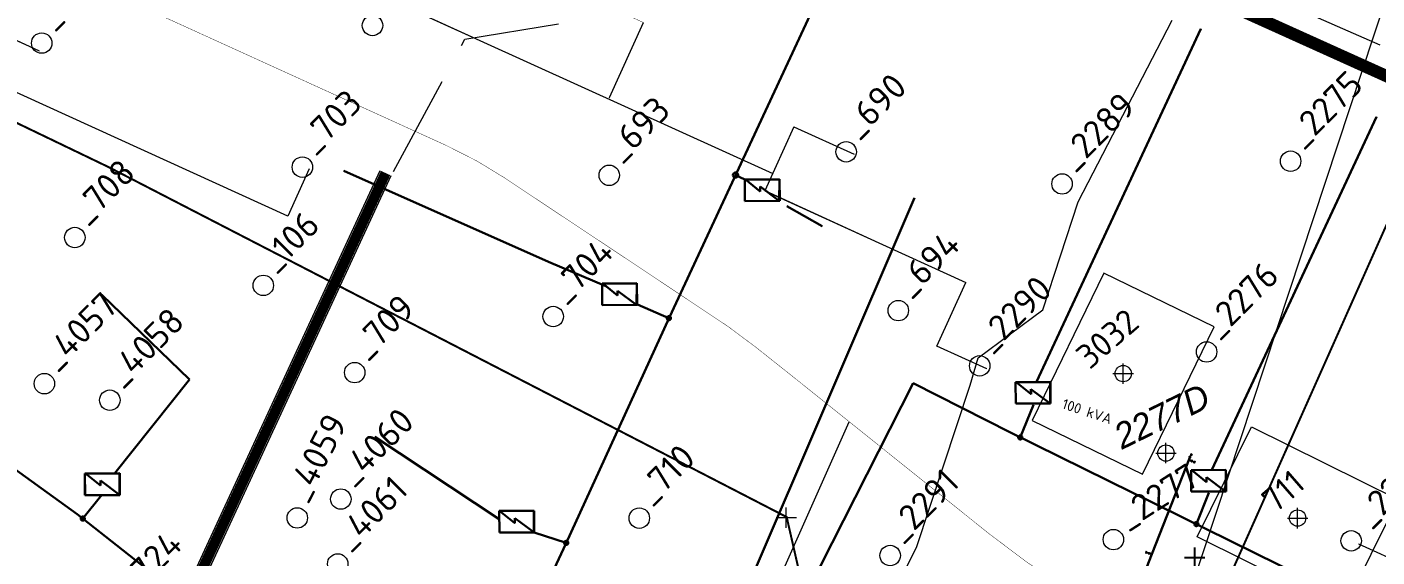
# Model space of a CAD drawing. Header units: millimetres. Extents: x 519 to 9564855, y -810 to 5021775.
# Drawn here: x 9526202 to 9526862, y 5001618 to 5001877 of the extents above; entities that cross this region are included whole.
import ezdxf

# ---------------------------------------------------------------- set-up
doc = ezdxf.new("R2010")
doc.units = ezdxf.units.MM
doc.header["$LTSCALE"] = 2
doc.header["$MEASUREMENT"] = 0
doc.header["$PDMODE"] = 2
doc.header["$PDSIZE"] = 5
doc.linetypes.add('92051501$0$GROUND1', pattern=[60, 50, -10])
doc.linetypes.add('92051501$0$GROUND2', pattern=[35, 25, -10])
for name, color, linetype, lineweight in [('200 скв. на 2010 год', 61, 'Continuous', 0), ('WELLS(drilled after 2000y)', 6, 'Continuous', 40), ('Нефтепровод Fiberclass', 14, 'g5_122_n', 30), ('Новый водовод', 5, 'g_122_vpr', 30), ('Скважины на 2023 год', 201, 'Continuous', 20), ('ТХ_Проект. НГ', 244, 'g_122_n', 50), ('Электро', 1, 'Continuous', 30), ('Электроснаб', 1, 'Continuous', 18), ('Электроснабжене', 1, 'Continuous', 18)]:
    doc.layers.add(name, color=color, linetype=linetype, lineweight=lineweight)
for name, color, linetype in [('Existing roads', 41, 'Continuous'), ('OilColl&Flowlines', 3, 'Continuous'), ('OLD WELLS(dr.bfr2000)', 24, 'Continuous'), ('ROAD_FIELD', 255, '92051501$0$GROUND2'), ('ROAD_GROUND', 9, 'Continuous'), ('Скважины - Конфликты наземки', 92, 'Continuous'), ('ТХ_выкидные линии', 24, 'Continuous')]:
    doc.layers.add(name, color=color, linetype=linetype)
doc.styles.add('92051501$0$STANDARD', font='simplex.shx')
doc.styles.add('Elect', font='isocpeur.ttf')
doc.styles.add('GeoApp', font='', dxfattribs={"height": 1})
doc.styles.add('Line_GUGK', font='')
doc.styles.get("Standard").update_dxf_attribs({"font": 'isocpeur.ttf', "width": 0.5})
doc.styles.get('GeoApp').set_extended_font_data('D431', italic=True)
doc.styles.get('Line_GUGK').set_extended_font_data('Bm431', italic=True)
doc.linetypes.add('g5_122_n', pattern='A,1,-1,1.5,-0.3,["Н",GeoApp,S=1,R=0,X=0,Y=-0.5],-1.5,1.5,-1,4,-1,4,-1,3', length=20.8)
doc.linetypes.add('g_122_n', pattern='A,2,-2,3,-0.6,["Н",Line_GUGK,S=2,R=0,X=0,Y=-1],-3,3,-2,8,-2,8,-2,6', length=41.6)
doc.linetypes.add('g_122_vpr', pattern='A,2,-2,3,-0.6,["Впр",Line_GUGK,S=2,R=0,X=0,Y=-1],-6.4,3,-2,8,-2,8,-2,6', length=45)
doc.linetypes.add('WTR_LINE', pattern='A,0.5,-0.2,["W",92051501$0$STANDARD,S=0.1,R=0,X=-0.1,Y=-0.05],-0.05', length=0.75)

# ---------------------------------------------------------------- blocks, each defined once
blk = doc.blocks.new('Z')
at = {"lineweight": 9}
h = blk.add_hatch(dxfattribs=at)
h.set_pattern_fill('ANSI31', color=256, scale=0.05, style=0)
h.set_pattern_definition([(45, (13.5061613, 46.7154025), (-0.0044194174, 0.0044194174), [])])
h.paths.add_polyline_path([(-0.34, -0.18), (-0.34, 0.18), (-0.01, 0)])
h.paths.add_polyline_path([(0.01, 0), (0.34, -0.18), (0.34, 0.18)])
at = {"color": 7, "lineweight": 13, "flags": 128}
blk.add_lwpolyline([(-0.35, -0.19), (-0.35, 0.19), (0.35, -0.19), (0.35, 0.19), (-0.35, -0.19)], dxfattribs=at)

msp = doc.modelspace()

# ---------------------------------------------------------------- linework, layer by layer
msp.add_point((9526773, 5001618))
at = {"layer": '200 скв. на 2010 год', "color": 0, "linetype": 'ByBlock', "lineweight": 0, "elevation": 0.00005}
msp.add_lwpolyline([(9526728.45235, 5001757.02021), (9526693.40197, 5001685.0719), (9526747.3632, 5001658.78411), (9526782.41358, 5001730.73243)], close=True, dxfattribs=at)
at = {"layer": '200 скв. на 2010 год', "color": 0, "linetype": 'ByBlock', "lineweight": 0}
msp.add_circle((9526738, 5001707.9), 4, dxfattribs=at)
msp.add_point((9526738, 5001707.9), dxfattribs=at)
at = {"layer": 'Existing roads', "linetype": 'ByBlock', "lineweight": 0, "ltscale": 5, "const_width": 6}
msp.add_lwpolyline([(9527687.54651, 5001483.2517), (9525951.42747, 5002265.95226)], dxfattribs=at)
at = {"layer": 'OilColl&Flowlines', "lineweight": 0}
msp.add_line((9526732.337, 5001485.355), (9526931.90682, 5002088.5002), dxfattribs=at)
at = {"layer": 'OLD WELLS(dr.bfr2000)', "lineweight": 0}
for centre in [(9526370.8, 5001878), (9526209, 5001869.4), (9526602.5, 5001816.3), (9526819.9, 5001811.7), (9526336.5, 5001808.8), (9526486.6, 5001804.8), (9526708.1, 5001800.6), (9526225.2, 5001774.4), (9526317.4, 5001751), (9526459.2, 5001735.8), (9526628, 5001738.7), (9526778.8, 5001718.5), (9526362.1, 5001708.4), (9526667.8, 5001711.7), (9526210.3, 5001703), (9526242.3, 5001694.9), (9526355.3, 5001646.6), (9526334, 5001637.4), (9526501.3, 5001637.3), (9526733.2, 5001626.8), (9526849.5, 5001626.2), (9526353.8, 5001614.9), (9526624, 5001619)]:
    msp.add_circle(centre, 5, dxfattribs=at)
at = {"layer": 'ROAD_FIELD', "lineweight": 0, "flags": 128}
msp.add_lwpolyline([(9526381.002, 5001806.63), (9526416.04225, 5001871.37385), (9526502.55111, 5001885.43137), (9526554.59705, 5001915.65502), (9526622.8194, 5001918.46652), (9526760.67089, 5001913.54637), (9526924.70756, 5001841.69842), (9527019.65623, 5001781.95402), (9527084.115, 5001737.329), (9527140.734, 5001836.624), (9527208.14697, 5001868.40773), (9527338.26177, 5001869.11057)], dxfattribs=at)
at = {"layer": 'ROAD_FIELD', "linetype": '92051501$0$GROUND1', "lineweight": 0}
msp.add_lwpolyline([(9526392.32749, 5001135.12341), (9526415.395, 5001186.199), (9526442.085, 5001239.075), (9526463.423, 5001286.087), (9526487.579, 5001334.241), (9526516.287, 5001397.628), (9526565.976, 5001488.878), (9526591.943, 5001534.838), (9526636.922, 5001622.89), (9526663.198, 5001702.183), (9526667.0077, 5001715.68707), (9526698.711, 5001739.047), (9526715.947, 5001791.8), (9526762.515, 5001881.88)], dxfattribs=at)
at = {"layer": 'ROAD_GROUND', "lineweight": 0}
for points in [[(9526119.19211, 5001255.67555), (9526374.49211, 5001807.17555)], [(9526124.637, 5001253.155), (9526379.937, 5001804.655)]]:
    msp.add_lwpolyline(points, dxfattribs=at)
at = {"layer": 'ROAD_GROUND', "color": 8, "lineweight": 0, "const_width": 5}
msp.add_lwpolyline([(9526121.91455, 5001254.41527), (9526377.21455, 5001805.91527)], dxfattribs=at)
at = {"layer": 'WELLS(drilled after 2000y)', "linetype": 'ByBlock', "lineweight": 0, "ltscale": 200, "const_width": 0.2}
for points in [[(9526287.23185, 5001932.61073), (9526375.73924, 5001892.48732), (9526486.39293, 5001842.12495), (9526566.56536, 5001805.63567)], [(9526486.39293, 5001842.12495), (9526503.36744, 5001879.42051), (9526474.77167, 5001892.43545)], [(9526157.93339, 5001887.66082), (9526207.96267, 5001865.41845)], [(9526265.04915, 5001883.872), (9526407.08356, 5001819.29251), (9526421.8451, 5001811.80927), (9526435.47525, 5001803.51198), (9526544.27217, 5001731.25155), (9526558.35, 5001720.77385), (9526578.35103, 5001704.9062), (9526672.63366, 5001629.48614), (9526691.41748, 5001615.36823), (9526705.26271, 5001606.8822), (9526720.66921, 5001599.18918), (9526738.90762, 5001590.82832), (9526971.98935, 5001484.74466)], [(9526148.60874, 5001867.17318), (9526329.36398, 5001784.90514), (9526339.82267, 5001807.88445)], [(9526566.56536, 5001805.63567), (9526576.95941, 5001828.47295), (9526606.43967, 5001815.05545)], [(9526566.56536, 5001805.63567), (9526562.84911, 5001797.4705), (9526661.04406, 5001752.45272), (9526646.8724, 5001721.31545), (9526671.33767, 5001710.18045)], [(9526896.41094, 5001604.96484), (9526853.02467, 5001624.71145)]]:
    msp.add_lwpolyline(points, dxfattribs=at)
at = {"layer": 'WELLS(drilled after 2000y)', "color": 6, "linetype": 'ByBlock', "lineweight": 0, "ltscale": 50}
msp.add_lwpolyline([(9526239.96366, 5000866.47022), (9526604.03696, 5001684.3591)], dxfattribs=at)
at = {"layer": 'Нефтепровод Fiberclass'}
msp.add_lwpolyline([(9526740.8968, 5001592.6724), (9526740.8968, 5001592.6724), (9526744.8234, 5001601.2291), (9526752.0804, 5001619.643), (9526770.5302, 5001666.981)], dxfattribs=at)
at = {"layer": 'Нефтепровод Fiberclass', "ltscale": 0.5}
for points in [[(9526771.3595, 5001665.3233), (9526770.04704, 5001665.74133)], [(9526750.762, 5001620.0922), (9526752.0804, 5001619.643)]]:
    msp.add_lwpolyline(points, dxfattribs=at)
at = {"layer": 'Новый водовод', "color": 5, "linetype": 'WTR_LINE', "lineweight": 0, "ltscale": 40, "const_width": 1}
msp.add_lwpolyline([(9526354.87, 5000946.83), (9526398.70239, 5001044.0014), (9526527.39, 5001266.46), (9526675.38, 5001544.16), (9526584.45, 5001589.4), (9526573.39, 5001637.82), (9526242.02757, 5001808.6634), (9525706.03, 5002066.24)], dxfattribs=at)
at = {"layer": 'Новый водовод', "color": 5, "linetype": 'g_122_vpr', "lineweight": 0, "ltscale": 0.5, "const_width": 1}
msp.add_lwpolyline([(9526745.95, 5001509.95), (9526870.53, 5001788.97)], dxfattribs=at)
at = {"layer": 'Новый водовод', "color": 5, "linetype": 'ByBlock', "lineweight": 0, "ltscale": 200}
msp.add_point((9526573.19, 5001637.52), dxfattribs=at)
at = {"layer": 'Скважины - Конфликты наземки', "linetype": 'ByBlock', "lineweight": 0}
msp.add_circle((9526758.9, 5001669.1), 4, dxfattribs=at)
at = {"layer": 'Скважины - Конфликты наземки', "linetype": 'ByBlock', "lineweight": 0, "ltscale": 80}
msp.add_point((9526758.9, 5001669.1), dxfattribs=at)
at = {"layer": 'Скважины на 2023 год', "color": 0, "linetype": 'ByBlock', "lineweight": 0}
msp.add_lwpolyline([(9526872.4633, 5001646.42864), (9526845.83402, 5001592.66173), (9526774.1448, 5001628.16744), (9526800.77408, 5001681.93435), (9526872.4633, 5001646.42864)], dxfattribs=at)
msp.add_circle((9526823.3, 5001637.3), 4, dxfattribs=at)
msp.add_point((9526823.3, 5001637.3), dxfattribs=at)
at = {"layer": 'ТХ_выкидные линии', "lineweight": 0, "ltscale": 25}
for p, q in [((9526287.29195, 5001932.74278), (9526566.56536, 5001805.63567)), ((9526207.96267, 5001865.41845), (9526158.13235, 5001888.09798)), ((9526486.72021, 5001842.84404), (9526503.36744, 5001879.42051)), ((9526329.36398, 5001784.90514), (9526148.60874, 5001867.17318)), ((9526576.95941, 5001828.47295), (9526562.72627, 5001797.2006)), ((9526576.95941, 5001828.47295), (9526606.43967, 5001815.05545)), ((9526339.82267, 5001807.88445), (9526329.36398, 5001784.90514)), ((9526562.72627, 5001797.2006), (9526661.04406, 5001752.45272)), ((9526646.8724, 5001721.31545), (9526661.04406, 5001752.45272)), ((9526671.33767, 5001710.18045), (9526646.8724, 5001721.31545)), ((9526853.02467, 5001624.71145), (9526896.41094, 5001604.96484))]:
    msp.add_line(p, q, dxfattribs=at)
at = {"layer": 'Электро', "ltscale": 0.5}
for p, q in [((9526516.04185, 5001735.5489, 0), (9526632.7608, 5001986.08747, 0)), ((9526465.36639, 5001624.76419, 0), (9526516.04185, 5001735.5489, 0)), ((9526226.26638, 5001639.27121, 0), (9526139.08657, 5001702.08165, 0)), ((9526505.10248, 5001446.99648, 0), (9526635.34173, 5001703.24399, 0)), ((9526635.34173, 5001703.24399, 0), (9526682.8891, 5001679.07338, 0)), ((9526682.8891, 5001679.07338, 0), (9526892.12541, 5001576.1874, 0)), ((9526248.72611, 5001621.707, 0), (9526226.26638, 5001639.27121, 0)), ((9526296.74557, 5001583.90498, 0), (9526248.72611, 5001621.707, 0)), ((9526433.88565, 5001557.42514, 0), (9526465.36639, 5001624.76419, 0))]:
    msp.add_line(p, q, dxfattribs=at)
at = {"layer": 'Электро', "ltscale": 0.0025}
for p, q in [((9526776.00057, 5001876.37398, 0), (9526695.51987, 5001703.85983, 0)), ((9526861.87984, 5001833.38386, 0), (9526781.39914, 5001660.86971, 0)), ((9526456.83764, 5001762.52249, 0), (9526356.74669, 5001806.9868, 0)), ((9526551.82282, 5001597.9207, 0), (9526635.92014, 5001793.8626, 0)), ((9526484.94021, 5001750.65558, 0), (9526456.83764, 5001762.52249, 0)), ((9526238.36157, 5001746.47098, 0), (9526281.28145, 5001705.01461, 0)), ((9526281.28145, 5001705.01461, 0), (9526244.74321, 5001659.24959, 0)), ((9526432.83452, 5001636.78369, 0), (9526372.01921, 5001676.98778, 0)), ((9526229.0947, 5001637.05938, 0), (9526238.34503, 5001648.63769, 0))]:
    msp.add_line(p, q, dxfattribs=at)
at = {"layer": 'Электро', "ltscale": 25}
for p, q in [((9526552.85966, 5001802.81832, 0), (9526548.35786, 5001804.91558, 0)), ((9526573.52946, 5001789.65007, 0), (9526590.81361, 5001779.89674, 0))]:
    msp.add_line(p, q, dxfattribs=at)
at = {"layer": 'Электро'}
for p, q in [((9526552.85966, 5001802.81832, 0), (9526569.90809, 5001802.92265, 0)), ((9526552.92436, 5001792.24597, 0), (9526552.85966, 5001802.81832, 0)), ((9526569.81084, 5001802.8242, 0), (9526553.21524, 5001802.72264, 0)), ((9526553.21524, 5001802.72264, 0), (9526560.42702, 5001796.89541, 0)), ((9526560.42702, 5001796.89541, 0), (9526560.41248, 5001799.27064, 0)), ((9526560.41248, 5001799.27064, 0), (9526569.73715, 5001792.38174, 0)), ((9526569.73715, 5001792.38174, 0), (9526569.81084, 5001802.8242, 0)), ((9526569.90809, 5001802.92265, 0), (9526569.97279, 5001792.3503, 0)), ((9526569.97279, 5001792.3503, 0), (9526552.92436, 5001792.24597, 0)), ((9526483.09414, 5001751.9556, 0), (9526500.14257, 5001752.05994, 0)), ((9526483.15884, 5001741.38325, 0), (9526483.09414, 5001751.9556, 0)), ((9526500.04532, 5001751.96149, 0), (9526483.44972, 5001751.85992, 0)), ((9526483.44972, 5001751.85992, 0), (9526490.6615, 5001746.03269, 0)), ((9526499.97163, 5001741.51903, 0), (9526500.04532, 5001751.96149, 0)), ((9526500.14257, 5001752.05994, 0), (9526500.20727, 5001741.48759, 0)), ((9526490.6615, 5001746.03269, 0), (9526490.64696, 5001748.40792, 0)), ((9526490.64696, 5001748.40792, 0), (9526499.97163, 5001741.51903, 0)), ((9526500.20727, 5001741.48759, 0), (9526483.15884, 5001741.38325, 0)), ((9526515.79696, 5001735.01353, 0), (9526500.44203, 5001741.62532, 0)), ((9526685.34568, 5001703.79756, 0), (9526702.39411, 5001703.9019, 0)), ((9526685.41038, 5001693.22521, 0), (9526685.34568, 5001703.79756, 0)), ((9526702.29686, 5001703.80345, 0), (9526685.70126, 5001703.70189, 0)), ((9526685.70126, 5001703.70189, 0), (9526692.91304, 5001697.87465, 0)), ((9526692.91304, 5001697.87465, 0), (9526692.8985, 5001700.24989, 0)), ((9526692.8985, 5001700.24989, 0), (9526702.22317, 5001693.36099, 0)), ((9526702.22317, 5001693.36099, 0), (9526702.29686, 5001703.80345, 0)), ((9526702.39411, 5001703.9019, 0), (9526702.45882, 5001693.32955, 0)), ((9526702.45882, 5001693.32955, 0), (9526685.41038, 5001693.22521, 0)), ((9526687.62564, 5001676.74306, 0), (9526694.05208, 5001692.60405, 0)), ((9526230.07852, 5001659.05378, 0), (9526247.12695, 5001659.15811, 0)), ((9526230.14323, 5001648.48142, 0), (9526230.07852, 5001659.05378, 0)), ((9526230.12895, 5001659.16016, 0), (9526247.17738, 5001659.26449, 0)), ((9526230.19365, 5001648.5878, 0), (9526230.12895, 5001659.16016, 0)), ((9526247.08013, 5001659.16604, 0), (9526230.48453, 5001659.06448, 0)), ((9526230.48453, 5001659.06448, 0), (9526237.69631, 5001653.23724, 0)), ((9526247.00644, 5001648.72358, 0), (9526247.08013, 5001659.16604, 0)), ((9526247.12695, 5001659.15811, 0), (9526247.19166, 5001648.58576, 0)), ((9526247.17738, 5001659.26449, 0), (9526247.24208, 5001648.69214, 0)), ((9526771.22495, 5001660.80745, 0), (9526788.27338, 5001660.91178, 0)), ((9526771.28965, 5001650.2351, 0), (9526771.22495, 5001660.80745, 0)), ((9526788.17613, 5001660.81333, 0), (9526771.58053, 5001660.71177, 0)), ((9526771.58053, 5001660.71177, 0), (9526778.79231, 5001654.88454, 0)), ((9526788.10244, 5001650.37087, 0), (9526788.17613, 5001660.81333, 0)), ((9526788.27338, 5001660.91178, 0), (9526788.33808, 5001650.33943, 0)), ((9526237.69631, 5001653.23724, 0), (9526237.68177, 5001655.61248, 0)), ((9526237.68177, 5001655.61248, 0), (9526247.00644, 5001648.72358, 0)), ((9526778.79231, 5001654.88454, 0), (9526778.77777, 5001657.25977, 0)), ((9526778.77777, 5001657.25977, 0), (9526788.10244, 5001650.37087, 0)), ((9526247.19166, 5001648.58576, 0), (9526230.14323, 5001648.48142, 0)), ((9526247.24208, 5001648.69214, 0), (9526230.19365, 5001648.5878, 0)), ((9526788.33808, 5001650.33943, 0), (9526771.28965, 5001650.2351, 0)), ((9526773.50491, 5001633.75294, 0), (9526779.93135, 5001649.61393, 0)), ((9526432.80999, 5001640.79178, 0), (9526449.85842, 5001640.89612, 0)), ((9526432.87469, 5001630.21943, 0), (9526432.80999, 5001640.79178, 0)), ((9526449.76116, 5001640.79767, 0), (9526433.16557, 5001640.6961, 0)), ((9526433.16557, 5001640.6961, 0), (9526440.37734, 5001634.86887, 0)), ((9526449.68747, 5001630.35521, 0), (9526449.76116, 5001640.79767, 0)), ((9526449.85842, 5001640.89612, 0), (9526449.92312, 5001630.32377, 0)), ((9526440.37734, 5001634.86887, 0), (9526440.36281, 5001637.2441, 0)), ((9526440.36281, 5001637.2441, 0), (9526449.68747, 5001630.35521, 0)), ((9526449.92312, 5001630.32377, 0), (9526432.87469, 5001630.21943, 0)), ((9526465.5687, 5001625.20646, 0), (9526449.92312, 5001630.32377, 0))]:
    msp.add_line(p, q, dxfattribs=at)
at = {"layer": 'Электро', "ltscale": 25}
for centre, radius, start, end in [((9526548.35786, 5001804.91558, 0), 1.25, 162, 342), ((9526548.35786, 5001804.91558, 0), 1.25, 342, 162), ((9526515.79642, 5001735.01372, 0), 1, 162, 342), ((9526515.79642, 5001735.01372, 0), 1, 342, 162), ((9526687.6251, 5001676.74324, 0), 1, 342, 162), ((9526687.6251, 5001676.74324, 0), 1, 162, 342), ((9526229.09415, 5001637.05956, 0), 1, 162, 342), ((9526229.09415, 5001637.05956, 0), 1, 342, 162), ((9526773.76205, 5001634.38912, 0), 1, 162, 342), ((9526773.76205, 5001634.38912, 0), 1, 342, 162), ((9526465.56815, 5001625.20665, 0), 1, 162, 342), ((9526465.56815, 5001625.20665, 0), 1, 342, 162)]:
    msp.add_arc(centre, radius, start, end, dxfattribs=at)
at = {"layer": 'Электроснаб', "color": 1, "linetype": 'ByBlock', "lineweight": 0, "ltscale": 0.5}
for p, q in [((9526516.04185, 5001735.5489, 0), (9526632.7608, 5001986.08747, 0)), ((9526465.36639, 5001624.76419, 0), (9526516.04185, 5001735.5489, 0)), ((9526226.26638, 5001639.27121, 0), (9526139.08657, 5001702.08165, 0)), ((9526505.10248, 5001446.99648, 0), (9526635.34173, 5001703.24399, 0)), ((9526635.34173, 5001703.24399, 0), (9526682.8891, 5001679.07338, 0)), ((9526682.8891, 5001679.07338, 0), (9526892.12541, 5001576.1874, 0)), ((9526248.72611, 5001621.707, 0), (9526226.26638, 5001639.27121, 0)), ((9526296.74557, 5001583.90498, 0), (9526248.72611, 5001621.707, 0)), ((9526433.88565, 5001557.42514, 0), (9526465.36639, 5001624.76419, 0))]:
    msp.add_line(p, q, dxfattribs=at)
at = {"layer": 'Электроснаб', "color": 1, "linetype": 'ByBlock', "lineweight": 0, "ltscale": 0.0025}
for p, q in [((9526776.00057, 5001876.37398, 0), (9526695.51987, 5001703.85983, 0)), ((9526861.87984, 5001833.38386, 0), (9526781.39914, 5001660.86971, 0)), ((9526456.83764, 5001762.52249, 0), (9526356.74669, 5001806.9868, 0)), ((9526551.82282, 5001597.9207, 0), (9526635.92014, 5001793.8626, 0)), ((9526484.94021, 5001750.65558, 0), (9526456.83764, 5001762.52249, 0)), ((9526238.36157, 5001746.47098, 0), (9526281.28145, 5001705.01461, 0)), ((9526281.28145, 5001705.01461, 0), (9526244.74321, 5001659.24959, 0)), ((9526432.83452, 5001636.78369, 0), (9526372.01921, 5001676.98778, 0)), ((9526229.0947, 5001637.05938, 0), (9526238.34503, 5001648.63769, 0))]:
    msp.add_line(p, q, dxfattribs=at)
at = {"layer": 'Электроснаб', "color": 1, "linetype": 'ByBlock', "lineweight": 0, "ltscale": 25}
for p, q in [((9526552.85966, 5001802.81832, 0), (9526548.35786, 5001804.91558, 0)), ((9526573.52946, 5001789.65007, 0), (9526590.81361, 5001779.89674, 0))]:
    msp.add_line(p, q, dxfattribs=at)
at = {"layer": 'Электроснаб', "color": 1, "linetype": 'ByBlock', "lineweight": 0}
for p, q in [((9526552.85966, 5001802.81832, 0), (9526569.90809, 5001802.92265, 0)), ((9526552.92436, 5001792.24597, 0), (9526552.85966, 5001802.81832, 0)), ((9526569.81084, 5001802.8242, 0), (9526553.21524, 5001802.72264, 0)), ((9526553.21524, 5001802.72264, 0), (9526560.42702, 5001796.89541, 0)), ((9526560.42702, 5001796.89541, 0), (9526560.41248, 5001799.27064, 0)), ((9526560.41248, 5001799.27064, 0), (9526569.73715, 5001792.38174, 0)), ((9526569.73715, 5001792.38174, 0), (9526569.81084, 5001802.8242, 0)), ((9526569.90809, 5001802.92265, 0), (9526569.97279, 5001792.3503, 0)), ((9526569.97279, 5001792.3503, 0), (9526552.92436, 5001792.24597, 0)), ((9526483.09414, 5001751.9556, 0), (9526500.14257, 5001752.05994, 0)), ((9526483.15884, 5001741.38325, 0), (9526483.09414, 5001751.9556, 0)), ((9526500.04532, 5001751.96149, 0), (9526483.44972, 5001751.85992, 0)), ((9526483.44972, 5001751.85992, 0), (9526490.6615, 5001746.03269, 0)), ((9526499.97163, 5001741.51903, 0), (9526500.04532, 5001751.96149, 0)), ((9526500.14257, 5001752.05994, 0), (9526500.20727, 5001741.48759, 0)), ((9526490.6615, 5001746.03269, 0), (9526490.64696, 5001748.40792, 0)), ((9526490.64696, 5001748.40792, 0), (9526499.97163, 5001741.51903, 0)), ((9526500.20727, 5001741.48759, 0), (9526483.15884, 5001741.38325, 0)), ((9526515.79696, 5001735.01353, 0), (9526500.44203, 5001741.62532, 0)), ((9526685.34568, 5001703.79756, 0), (9526702.39411, 5001703.9019, 0)), ((9526685.41038, 5001693.22521, 0), (9526685.34568, 5001703.79756, 0)), ((9526702.29686, 5001703.80345, 0), (9526685.70126, 5001703.70189, 0)), ((9526685.70126, 5001703.70189, 0), (9526692.91304, 5001697.87465, 0)), ((9526692.91304, 5001697.87465, 0), (9526692.8985, 5001700.24989, 0)), ((9526692.8985, 5001700.24989, 0), (9526702.22317, 5001693.36099, 0)), ((9526702.22317, 5001693.36099, 0), (9526702.29686, 5001703.80345, 0)), ((9526702.39411, 5001703.9019, 0), (9526702.45882, 5001693.32955, 0)), ((9526702.45882, 5001693.32955, 0), (9526685.41038, 5001693.22521, 0)), ((9526687.62564, 5001676.74306, 0), (9526694.05208, 5001692.60405, 0)), ((9526230.07852, 5001659.05378, 0), (9526247.12695, 5001659.15811, 0)), ((9526230.14323, 5001648.48142, 0), (9526230.07852, 5001659.05378, 0)), ((9526230.12895, 5001659.16016, 0), (9526247.17738, 5001659.26449, 0)), ((9526230.19365, 5001648.5878, 0), (9526230.12895, 5001659.16016, 0)), ((9526247.08013, 5001659.16604, 0), (9526230.48453, 5001659.06448, 0)), ((9526230.48453, 5001659.06448, 0), (9526237.69631, 5001653.23724, 0)), ((9526247.00644, 5001648.72358, 0), (9526247.08013, 5001659.16604, 0)), ((9526247.12695, 5001659.15811, 0), (9526247.19166, 5001648.58576, 0)), ((9526247.17738, 5001659.26449, 0), (9526247.24208, 5001648.69214, 0)), ((9526771.22495, 5001660.80745, 0), (9526788.27338, 5001660.91178, 0)), ((9526771.28965, 5001650.2351, 0), (9526771.22495, 5001660.80745, 0)), ((9526788.17613, 5001660.81333, 0), (9526771.58053, 5001660.71177, 0)), ((9526771.58053, 5001660.71177, 0), (9526778.79231, 5001654.88454, 0)), ((9526788.10244, 5001650.37087, 0), (9526788.17613, 5001660.81333, 0)), ((9526788.27338, 5001660.91178, 0), (9526788.33808, 5001650.33943, 0)), ((9526237.69631, 5001653.23724, 0), (9526237.68177, 5001655.61248, 0)), ((9526237.68177, 5001655.61248, 0), (9526247.00644, 5001648.72358, 0)), ((9526778.79231, 5001654.88454, 0), (9526778.77777, 5001657.25977, 0)), ((9526778.77777, 5001657.25977, 0), (9526788.10244, 5001650.37087, 0)), ((9526247.19166, 5001648.58576, 0), (9526230.14323, 5001648.48142, 0)), ((9526247.24208, 5001648.69214, 0), (9526230.19365, 5001648.5878, 0)), ((9526788.33808, 5001650.33943, 0), (9526771.28965, 5001650.2351, 0)), ((9526773.50491, 5001633.75294, 0), (9526779.93135, 5001649.61393, 0)), ((9526432.80999, 5001640.79178, 0), (9526449.85842, 5001640.89612, 0)), ((9526432.87469, 5001630.21943, 0), (9526432.80999, 5001640.79178, 0)), ((9526449.76116, 5001640.79767, 0), (9526433.16557, 5001640.6961, 0)), ((9526433.16557, 5001640.6961, 0), (9526440.37734, 5001634.86887, 0)), ((9526449.68747, 5001630.35521, 0), (9526449.76116, 5001640.79767, 0)), ((9526449.85842, 5001640.89612, 0), (9526449.92312, 5001630.32377, 0)), ((9526440.37734, 5001634.86887, 0), (9526440.36281, 5001637.2441, 0)), ((9526440.36281, 5001637.2441, 0), (9526449.68747, 5001630.35521, 0)), ((9526449.92312, 5001630.32377, 0), (9526432.87469, 5001630.21943, 0)), ((9526465.5687, 5001625.20646, 0), (9526449.92312, 5001630.32377, 0))]:
    msp.add_line(p, q, dxfattribs=at)
at = {"layer": 'Электроснаб', "color": 1, "linetype": 'ByBlock', "lineweight": 0, "ltscale": 25}
for centre, radius, start, end in [((9526548.35786, 5001804.91558, 0), 1.25, 162, 342), ((9526548.35786, 5001804.91558, 0), 1.25, 342, 162), ((9526515.79642, 5001735.01372, 0), 1, 162, 342), ((9526515.79642, 5001735.01372, 0), 1, 342, 162), ((9526687.6251, 5001676.74324, 0), 1, 342, 162), ((9526687.6251, 5001676.74324, 0), 1, 162, 342), ((9526229.09415, 5001637.05956, 0), 1, 162, 342), ((9526229.09415, 5001637.05956, 0), 1, 342, 162), ((9526773.76205, 5001634.38912, 0), 1, 162, 342), ((9526773.76205, 5001634.38912, 0), 1, 342, 162), ((9526465.56815, 5001625.20665, 0), 1, 162, 342), ((9526465.56815, 5001625.20665, 0), 1, 342, 162)]:
    msp.add_arc(centre, radius, start, end, dxfattribs=at)
at = {"layer": 'Электроснабжене', "color": 1, "linetype": 'ByBlock', "lineweight": 0, "ltscale": 0.5}
for p, q in [((9526516.04185, 5001735.5489, 0), (9526632.7608, 5001986.08747, 0)), ((9526465.36639, 5001624.76419, 0), (9526516.04185, 5001735.5489, 0)), ((9526226.26638, 5001639.27121, 0), (9526139.08657, 5001702.08165, 0)), ((9526505.10248, 5001446.99648, 0), (9526635.34173, 5001703.24399, 0)), ((9526635.34173, 5001703.24399, 0), (9526682.8891, 5001679.07338, 0)), ((9526682.8891, 5001679.07338, 0), (9526892.12541, 5001576.1874, 0)), ((9526248.72611, 5001621.707, 0), (9526226.26638, 5001639.27121, 0)), ((9526296.74557, 5001583.90498, 0), (9526248.72611, 5001621.707, 0)), ((9526433.88565, 5001557.42514, 0), (9526465.36639, 5001624.76419, 0))]:
    msp.add_line(p, q, dxfattribs=at)
at = {"layer": 'Электроснабжене', "color": 1, "linetype": 'ByBlock', "lineweight": 0, "ltscale": 0.0025}
for p, q in [((9526776.00057, 5001876.37398, 0), (9526695.51987, 5001703.85983, 0)), ((9526861.87984, 5001833.38386, 0), (9526781.39914, 5001660.86971, 0)), ((9526456.83764, 5001762.52249, 0), (9526356.74669, 5001806.9868, 0)), ((9526551.82282, 5001597.9207, 0), (9526635.92014, 5001793.8626, 0)), ((9526484.94021, 5001750.65558, 0), (9526456.83764, 5001762.52249, 0)), ((9526238.36157, 5001746.47098, 0), (9526281.28145, 5001705.01461, 0)), ((9526281.28145, 5001705.01461, 0), (9526244.74321, 5001659.24959, 0)), ((9526432.83452, 5001636.78369, 0), (9526372.01921, 5001676.98778, 0)), ((9526229.0947, 5001637.05938, 0), (9526238.34503, 5001648.63769, 0))]:
    msp.add_line(p, q, dxfattribs=at)
at = {"layer": 'Электроснабжене', "color": 1, "linetype": 'ByBlock', "lineweight": 0, "ltscale": 25}
for p, q in [((9526552.85966, 5001802.81832, 0), (9526548.35786, 5001804.91558, 0)), ((9526573.52946, 5001789.65007, 0), (9526590.81361, 5001779.89674, 0))]:
    msp.add_line(p, q, dxfattribs=at)
at = {"layer": 'Электроснабжене', "color": 1, "linetype": 'ByBlock', "lineweight": 0}
for p, q in [((9526552.85966, 5001802.81832, 0), (9526569.90809, 5001802.92265, 0)), ((9526552.92436, 5001792.24597, 0), (9526552.85966, 5001802.81832, 0)), ((9526569.81084, 5001802.8242, 0), (9526553.21524, 5001802.72264, 0)), ((9526553.21524, 5001802.72264, 0), (9526560.42702, 5001796.89541, 0)), ((9526560.42702, 5001796.89541, 0), (9526560.41248, 5001799.27064, 0)), ((9526560.41248, 5001799.27064, 0), (9526569.73715, 5001792.38174, 0)), ((9526569.73715, 5001792.38174, 0), (9526569.81084, 5001802.8242, 0)), ((9526569.90809, 5001802.92265, 0), (9526569.97279, 5001792.3503, 0)), ((9526569.97279, 5001792.3503, 0), (9526552.92436, 5001792.24597, 0)), ((9526483.09414, 5001751.9556, 0), (9526500.14257, 5001752.05994, 0)), ((9526483.15884, 5001741.38325, 0), (9526483.09414, 5001751.9556, 0)), ((9526500.04532, 5001751.96149, 0), (9526483.44972, 5001751.85992, 0)), ((9526483.44972, 5001751.85992, 0), (9526490.6615, 5001746.03269, 0)), ((9526499.97163, 5001741.51903, 0), (9526500.04532, 5001751.96149, 0)), ((9526500.14257, 5001752.05994, 0), (9526500.20727, 5001741.48759, 0)), ((9526490.6615, 5001746.03269, 0), (9526490.64696, 5001748.40792, 0)), ((9526490.64696, 5001748.40792, 0), (9526499.97163, 5001741.51903, 0)), ((9526500.20727, 5001741.48759, 0), (9526483.15884, 5001741.38325, 0)), ((9526515.79696, 5001735.01353, 0), (9526500.44203, 5001741.62532, 0)), ((9526685.34568, 5001703.79756, 0), (9526702.39411, 5001703.9019, 0)), ((9526685.41038, 5001693.22521, 0), (9526685.34568, 5001703.79756, 0)), ((9526702.29686, 5001703.80345, 0), (9526685.70126, 5001703.70189, 0)), ((9526685.70126, 5001703.70189, 0), (9526692.91304, 5001697.87465, 0)), ((9526692.91304, 5001697.87465, 0), (9526692.8985, 5001700.24989, 0)), ((9526692.8985, 5001700.24989, 0), (9526702.22317, 5001693.36099, 0)), ((9526702.22317, 5001693.36099, 0), (9526702.29686, 5001703.80345, 0)), ((9526702.39411, 5001703.9019, 0), (9526702.45882, 5001693.32955, 0)), ((9526702.45882, 5001693.32955, 0), (9526685.41038, 5001693.22521, 0)), ((9526687.62564, 5001676.74306, 0), (9526694.05208, 5001692.60405, 0)), ((9526230.07852, 5001659.05378, 0), (9526247.12695, 5001659.15811, 0)), ((9526230.14323, 5001648.48142, 0), (9526230.07852, 5001659.05378, 0)), ((9526230.12895, 5001659.16016, 0), (9526247.17738, 5001659.26449, 0)), ((9526230.19365, 5001648.5878, 0), (9526230.12895, 5001659.16016, 0)), ((9526247.08013, 5001659.16604, 0), (9526230.48453, 5001659.06448, 0)), ((9526230.48453, 5001659.06448, 0), (9526237.69631, 5001653.23724, 0)), ((9526247.00644, 5001648.72358, 0), (9526247.08013, 5001659.16604, 0)), ((9526247.12695, 5001659.15811, 0), (9526247.19166, 5001648.58576, 0)), ((9526247.17738, 5001659.26449, 0), (9526247.24208, 5001648.69214, 0)), ((9526771.22495, 5001660.80745, 0), (9526788.27338, 5001660.91178, 0)), ((9526771.28965, 5001650.2351, 0), (9526771.22495, 5001660.80745, 0)), ((9526788.17613, 5001660.81333, 0), (9526771.58053, 5001660.71177, 0)), ((9526771.58053, 5001660.71177, 0), (9526778.79231, 5001654.88454, 0)), ((9526788.10244, 5001650.37087, 0), (9526788.17613, 5001660.81333, 0)), ((9526788.27338, 5001660.91178, 0), (9526788.33808, 5001650.33943, 0)), ((9526237.69631, 5001653.23724, 0), (9526237.68177, 5001655.61248, 0)), ((9526237.68177, 5001655.61248, 0), (9526247.00644, 5001648.72358, 0)), ((9526778.79231, 5001654.88454, 0), (9526778.77777, 5001657.25977, 0)), ((9526778.77777, 5001657.25977, 0), (9526788.10244, 5001650.37087, 0)), ((9526247.19166, 5001648.58576, 0), (9526230.14323, 5001648.48142, 0)), ((9526247.24208, 5001648.69214, 0), (9526230.19365, 5001648.5878, 0)), ((9526788.33808, 5001650.33943, 0), (9526771.28965, 5001650.2351, 0)), ((9526773.50491, 5001633.75294, 0), (9526779.93135, 5001649.61393, 0)), ((9526432.80999, 5001640.79178, 0), (9526449.85842, 5001640.89612, 0)), ((9526432.87469, 5001630.21943, 0), (9526432.80999, 5001640.79178, 0)), ((9526449.76116, 5001640.79767, 0), (9526433.16557, 5001640.6961, 0)), ((9526433.16557, 5001640.6961, 0), (9526440.37734, 5001634.86887, 0)), ((9526449.68747, 5001630.35521, 0), (9526449.76116, 5001640.79767, 0)), ((9526449.85842, 5001640.89612, 0), (9526449.92312, 5001630.32377, 0)), ((9526440.37734, 5001634.86887, 0), (9526440.36281, 5001637.2441, 0)), ((9526440.36281, 5001637.2441, 0), (9526449.68747, 5001630.35521, 0)), ((9526449.92312, 5001630.32377, 0), (9526432.87469, 5001630.21943, 0)), ((9526465.5687, 5001625.20646, 0), (9526449.92312, 5001630.32377, 0))]:
    msp.add_line(p, q, dxfattribs=at)
at = {"layer": 'Электроснабжене', "color": 1, "linetype": 'ByBlock', "lineweight": 0, "ltscale": 25}
for centre, radius, start, end in [((9526548.35786, 5001804.91558, 0), 1.25, 162, 342), ((9526548.35786, 5001804.91558, 0), 1.25, 342, 162), ((9526515.79642, 5001735.01372, 0), 1, 162, 342), ((9526515.79642, 5001735.01372, 0), 1, 342, 162), ((9526687.6251, 5001676.74324, 0), 1, 342, 162), ((9526687.6251, 5001676.74324, 0), 1, 162, 342), ((9526229.09415, 5001637.05956, 0), 1, 162, 342), ((9526229.09415, 5001637.05956, 0), 1, 342, 162), ((9526773.76205, 5001634.38912, 0), 1, 162, 342), ((9526773.76205, 5001634.38912, 0), 1, 342, 162), ((9526465.56815, 5001625.20665, 0), 1, 162, 342), ((9526465.56815, 5001625.20665, 0), 1, 342, 162)]:
    msp.add_arc(centre, radius, start, end, dxfattribs=at)

# ---------------------------------------------------------------- block references
at = {"layer": 'ТХ_Проект. НГ', "ltscale": 0.3, "xscale": 2.571222249723858, "yscale": 2.571222249723858, "zscale": 2.571222249723858}
for p, rotation in [((9526770.96896, 5001667.75355), 58.55220948556103), ((9526772.19272, 5001664.99178), 159.7332604529169), ((9526749.9208, 5001620.37371), 159.7332604529169)]:
    msp.add_blockref('Z', p, dxfattribs=dict(at, rotation=rotation))

# ---------------------------------------------------------------- texts
at = {"layer": '200 скв. на 2010 год', "color": 0, "linetype": 'ByBlock', "lineweight": 0, "style": 'Elect'}
msp.add_text('3032', height=12, rotation=41, dxfattribs=at).set_placement((9526721.63071, 5001709.52428))
at = {"layer": 'OLD WELLS(dr.bfr2000)', "lineweight": 0, "style": 'Elect'}
for s, rotation, p in [(' _702', 44.99999992, (9526209, 5001869.4)), (' _2275', 44.99999992, (9526819.9, 5001811.7)), (' _690', 44.99999992, (9526602.5, 5001816.3)), (' _703', 44.99999992, (9526336.5, 5001808.8)), (' _2289', 44.99999992, (9526708.1, 5001800.6)), (' _693', 44.99999992, (9526486.6, 5001804.8)), (' _708', 44.99999992, (9526225.2, 5001774.4)), (' _106', 44.99999992, (9526317.4, 5001751)), (' _704', 44.99999992, (9526459.2, 5001735.8)), (' _694', 44.99999992, (9526628, 5001738.7)), (' _2276', 44.99999992, (9526778.8, 5001718.5)), (' _2290', 44.99999992, (9526667.8, 5001711.7)), (' _4057', 44.99999992, (9526210.3, 5001703)), (' _709', 44.99999992, (9526362.1, 5001708.4)), (' _4058', 44.99999992, (9526242.3, 5001694.9)), (' _4059', 62.50629104, (9526334.61232, 5001637.04549)), (' _4060', 44.99999992, (9526355.3, 5001646.6)), (' _710', 44.99999992, (9526501.3, 5001637.3)), (' _2263', 44.99999992, (9526853.19363, 5001626.14831)), (' _2291', 44.99999992, (9526624, 5001619)), (' _2277', 32.53217627, (9526733.2, 5001626.8)), (' _4061', 44.99999992, (9526353.8, 5001614.9)), (' _724', 44.99999992, (9526248.3, 5001592.9))]:
    msp.add_text(s, height=12.5, rotation=rotation, dxfattribs=at).set_placement(p)
at = {"layer": 'Скважины - Конфликты наземки', "lineweight": 35, "style": 'GeoApp'}
msp.add_text('2277D', height=12.5, rotation=26.03183712, dxfattribs=at).set_placement((9526737.47711, 5001670.68204))
at = {"layer": 'Скважины на 2023 год', "color": 0, "linetype": 'ByBlock', "lineweight": 0, "style": 'Elect'}
msp.add_text('711', height=12, rotation=41, dxfattribs=at).set_placement((9526812.4004, 5001639.24526))
at = {"layer": 'Электро'}
msp.add_text('100 kVA', height=5, rotation=341.691556, dxfattribs=at).set_placement((9526707.66403, 5001691.00588, -0.00006))
at = {"layer": 'Электроснаб', "color": 1, "linetype": 'ByBlock', "lineweight": 0}
msp.add_text('100 kVA', height=5, rotation=341.691556, dxfattribs=at).set_placement((9526707.66403, 5001691.00588, -0.00006))
at = {"layer": 'Электроснабжене', "color": 1, "linetype": 'ByBlock', "lineweight": 0}
msp.add_text('100 kVA', height=5, rotation=341.691556, dxfattribs=at).set_placement((9526707.66403, 5001691.00588, -0.00006))

doc.saveas('drawing.dxf')
